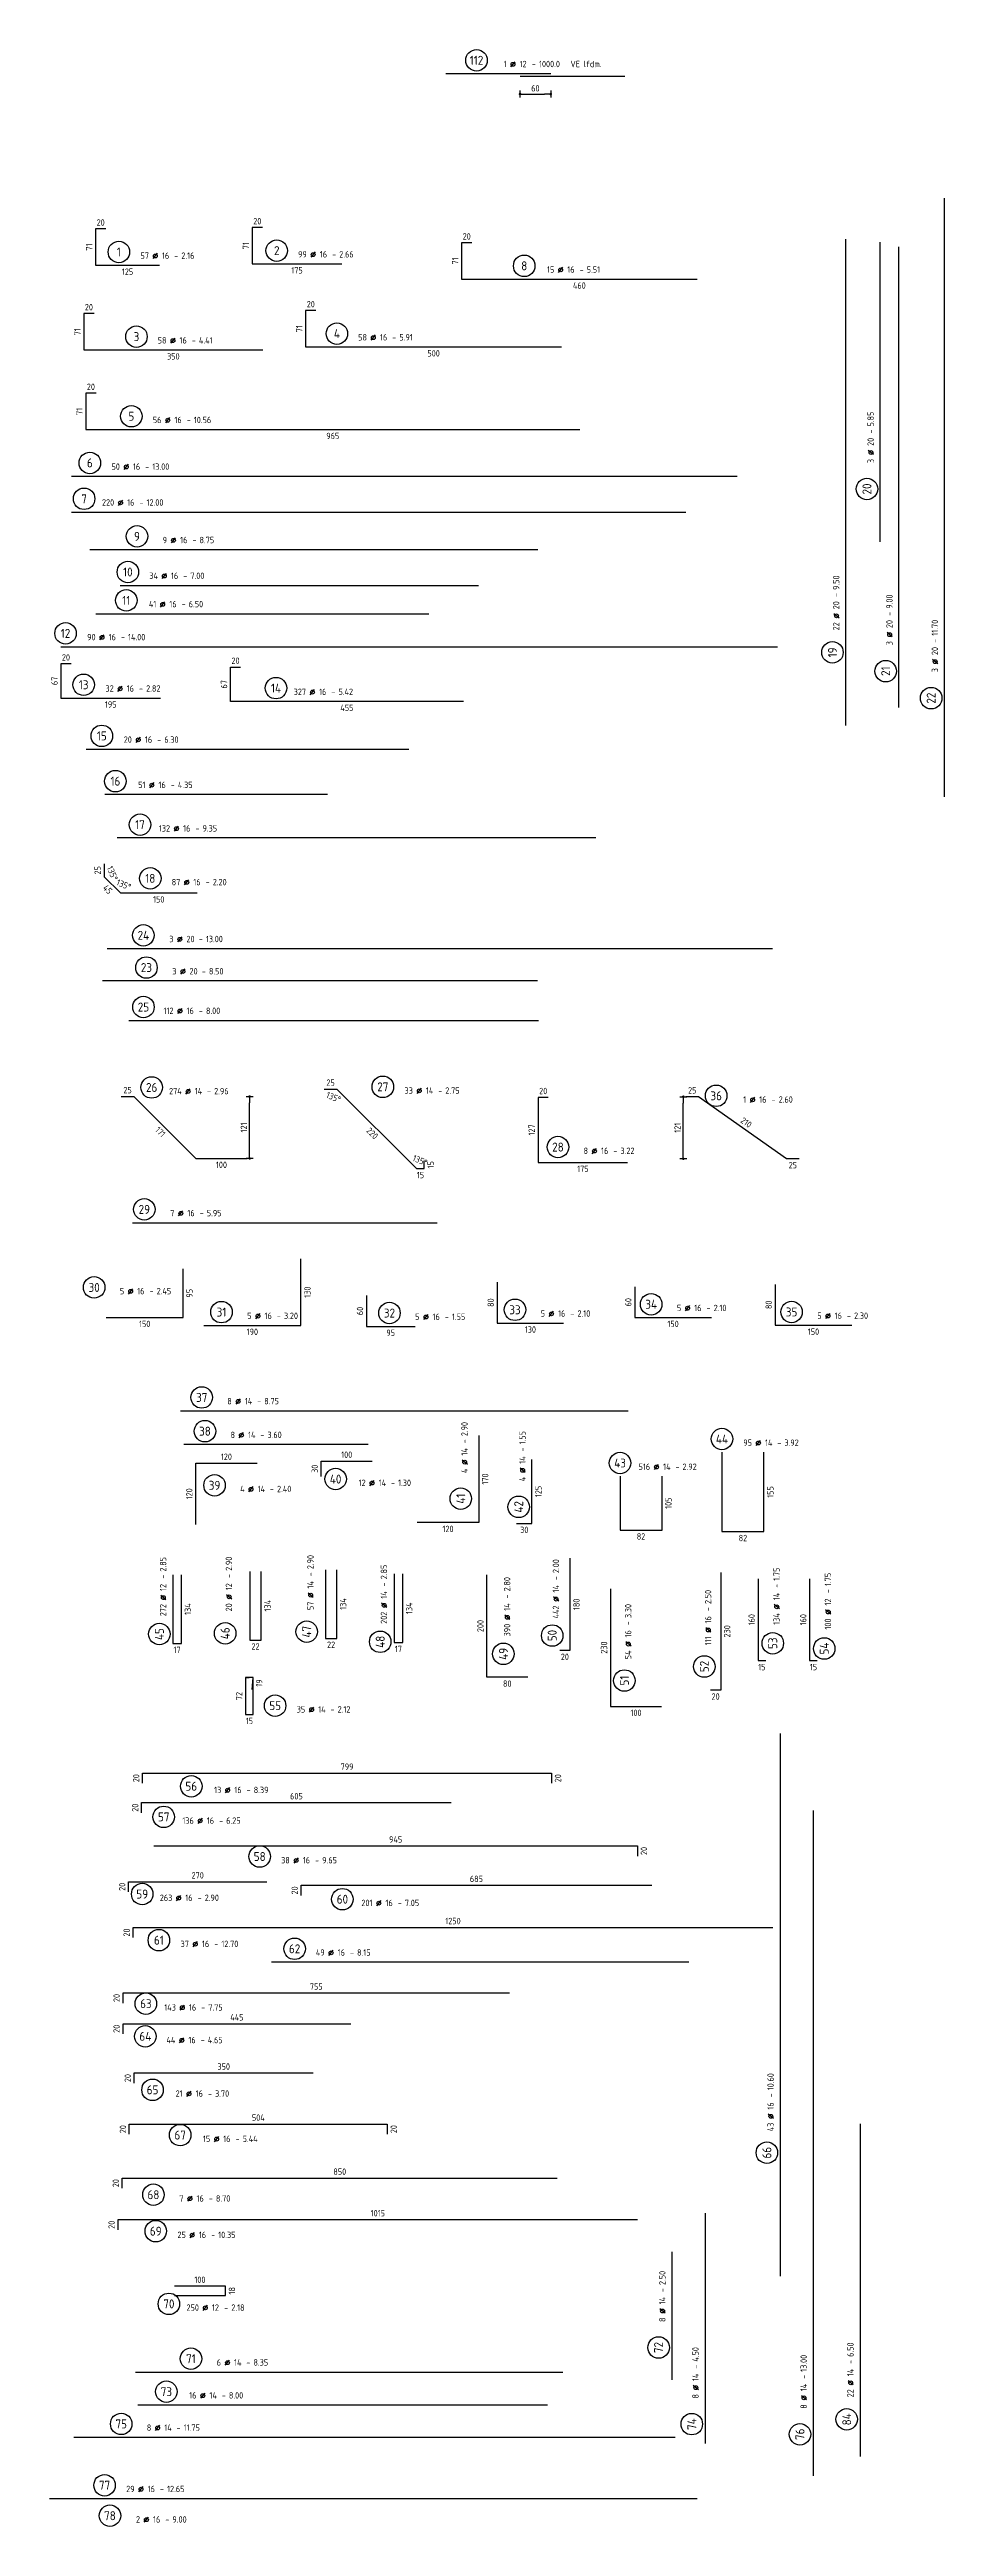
# Model space of a CAD drawing. Extents: x -45 to 98, y -32 to 51.
# Drawn here: x 80.96 to 98.44, y -0.15 to 48.24 of the extents above; entities that cross this region are included whole.
import ezdxf
from ezdxf.enums import TextEntityAlignment as Align

# ---------------------------------------------------------------- set-up
doc = ezdxf.new("R2010")
doc.units = 0
doc.header["$LTSCALE"] = 0.5
doc.linetypes.add('AUSGEZOGEN', pattern=[1000.01, 1000, 0.01])
doc.layers.add('MASSE', color=7, linetype='Continuous')
doc.layers.add('RND', color=7, linetype='Continuous')
doc.styles.add('txt', font='isocp.shx')
doc.dimstyles.new('DOT_I', dxfattribs={"dimscale": 0.5, "dimtxt": 0.25, "dimasz": 0.25, "dimexe": 0.1, "dimexo": 0.3, "dimgap": 0.1, "dimtad": 1, "dimdec": 3, "dimzin": 3, "dimtxsty": 'txt', "dimblk": 'DOT', "dimblk1": 'DOT', "dimblk2": 'DOT', "dimsah": 1, "dimcen": 0.1, "dimse1": 1, "dimse2": 1, "dimazin": 0, "dimtfac": 1, "dimtdec": 4, "dimtix": 1, "dimtmove": 2, "dimatfit": 3, "dimfxl": 0, "dimtvp": 1, "dimtolj": 1, "dimtzin": 0, "dimarcsym": 0})

# ---------------------------------------------------------------- blocks, each defined once
blk = doc.blocks.new('RND_AUSZ')
at = {"layer": 'RND', "color": 7, "linetype": 'Continuous'}
blk.add_line((1.341, 0.262), (1.509, 0.466), dxfattribs=at)
at = {"layer": 'RND', "color": 1, "linetype": 'Continuous'}
blk.add_circle((0, 0.52), 0.42, dxfattribs=at)
at = {"layer": 'RND', "color": 7, "linetype": 'Continuous'}
blk.add_circle((1.425, 0.364), 0.075, dxfattribs=at)
at = {"layer": 'RND', "color": 7, "linetype": 'Continuous', "style": 'txt'}
blk.add_text('-', height=0.25, dxfattribs=at).set_placement((2.163, 0.25))
for tag, p in [('WIEOFT', (-0.536, 0.25)), ('STK', (1.174, 0.25))]:
    blk.add_attdef(tag, text='', height=0.25, dxfattribs=at).set_placement(p, align=Align.RIGHT)
at = {"layer": 'RND', "color": 1, "linetype": 'Continuous', "style": 'txt'}
blk.add_attdef('POS', text='', height=0.35, dxfattribs=at).set_placement((0, 0.52), align=Align.MIDDLE)
at = {"layer": 'RND', "color": 7, "linetype": 'Continuous', "style": 'txt'}
for tag, p in [('DS', (1.683, 0.25)), ('LANG', (2.441, 0.25)), ('TEXT', (3.669, 0.25))]:
    blk.add_attdef(tag, p, '', height=0.25, dxfattribs=at)
blk = doc.blocks.new('*D23')
at = {"layer": 'Defpoints', "color": 0, "linetype": 'AUSGEZOGEN', "transparency": 16777216}
for p in [(82.021, 32.208), (82.021, 32.083), (82.121, 32.083), (82.18, 31.924)]:
    blk.add_point(p, dxfattribs=at)
at = {"layer": 'RND', "color": 0, "linetype": 'AUSGEZOGEN', "transparency": 16777216, "insert": (82.183, 32.15), "char_height": 0.125, "attachment_point": 5, "rotation": 292.5, "style": 'txt'}
blk.add_mtext('\\A1;135°', dxfattribs=at)
blk = doc.blocks.new('DOT')
at = {"layer": 'MASSE', "color": 7, "linetype": 'Continuous'}
for p, q in [((0, 0), (-1, 0)), ((0, 0.54), (0, -0.54))]:
    blk.add_line(p, q, dxfattribs=at)
at = {"layer": 'MASSE', "color": 7, "linetype": 'Continuous', "const_width": 0.2}
blk.add_lwpolyline([(-0.1, 0, 1), (0.1, 0, 1)], format="xyb", close=True, dxfattribs=at)
blk = doc.blocks.new('*D24')
at = {"layer": 'Defpoints', "color": 0, "linetype": 'AUSGEZOGEN', "transparency": 16777216}
for p in [(82.18, 31.924), (82.339, 31.765), (82.41, 31.836), (83.089, 31.765)]:
    blk.add_point(p, dxfattribs=at)
at = {"layer": 'RND', "color": 0, "linetype": 'AUSGEZOGEN', "transparency": 16777216, "insert": (82.406, 31.927), "char_height": 0.125, "attachment_point": 5, "rotation": 337.5, "style": 'txt'}
blk.add_mtext('\\A1;135°', dxfattribs=at)
blk = doc.blocks.new('*D25')
at = {"layer": 'Defpoints', "color": 0, "linetype": 'AUSGEZOGEN', "transparency": 16777216}
for p in [(84.864, 27.789), (84.864, 27.789), (84.864, 26.579)]:
    blk.add_point(p, dxfattribs=at)
at = {"layer": 'RND', "color": 0, "linetype": 'AUSGEZOGEN', "lineweight": -2, "transparency": 16777216}
blk.add_line((84.864, 26.704), (84.864, 27.664), dxfattribs=at)
at = {"layer": 'RND', "color": 0, "linetype": 'AUSGEZOGEN', "lineweight": -2, "transparency": 16777216, "xscale": 0.125, "yscale": 0.125, "zscale": 0.125}
for p, rotation in [((84.864, 27.789), 90), ((84.864, 26.579), 270)]:
    blk.add_blockref('DOT', p, dxfattribs=dict(at, rotation=rotation))
at = {"layer": 'RND', "color": 0, "linetype": 'AUSGEZOGEN', "transparency": 16777216, "insert": (84.752, 27.184), "char_height": 0.125, "attachment_point": 5, "rotation": 90, "style": 'txt'}
blk.add_mtext('\\A1;121', dxfattribs=at)
blk = doc.blocks.new('*D26')
at = {"layer": 'Defpoints', "color": 0, "linetype": 'AUSGEZOGEN', "transparency": 16777216}
for p in [(86.446, 27.935), (86.5, 27.865), (86.571, 27.935), (87.349, 27.158)]:
    blk.add_point(p, dxfattribs=at)
at = {"layer": 'RND', "color": 0, "linetype": 'AUSGEZOGEN', "transparency": 16777216, "insert": (86.504, 27.774), "char_height": 0.125, "attachment_point": 5, "rotation": 337.5, "style": 'txt'}
blk.add_mtext('\\A1;135°', dxfattribs=at)
blk = doc.blocks.new('*D27')
at = {"layer": 'Defpoints', "color": 0, "linetype": 'AUSGEZOGEN', "transparency": 16777216}
for p in [(87.349, 27.158), (88.127, 26.38), (88.197, 26.45), (88.202, 26.38)]:
    blk.add_point(p, dxfattribs=at)
at = {"layer": 'RND', "color": 0, "linetype": 'AUSGEZOGEN', "transparency": 16777216, "insert": (88.193, 26.541), "char_height": 0.125, "attachment_point": 5, "rotation": 337.5, "style": 'txt'}
blk.add_mtext('\\A1;135°', dxfattribs=at)
blk = doc.blocks.new('*D28')
at = {"layer": 'Defpoints', "color": 0, "linetype": 'AUSGEZOGEN', "transparency": 16777216}
for p in [(93.336, 27.785), (93.336, 27.785), (93.336, 26.572)]:
    blk.add_point(p, dxfattribs=at)
at = {"layer": 'RND', "color": 0, "linetype": 'AUSGEZOGEN', "lineweight": -2, "transparency": 16777216}
blk.add_line((93.336, 26.697), (93.336, 27.66), dxfattribs=at)
at = {"layer": 'RND', "color": 0, "linetype": 'AUSGEZOGEN', "lineweight": -2, "transparency": 16777216, "xscale": 0.125, "yscale": 0.125, "zscale": 0.125}
for p, rotation in [((93.336, 27.785), 90), ((93.336, 26.572), 270)]:
    blk.add_blockref('DOT', p, dxfattribs=dict(at, rotation=rotation))
at = {"layer": 'RND', "color": 0, "linetype": 'AUSGEZOGEN', "transparency": 16777216, "insert": (93.224, 27.179), "char_height": 0.125, "attachment_point": 5, "rotation": 90, "style": 'txt'}
blk.add_mtext('\\A1;121', dxfattribs=at)
blk = doc.blocks.new('*D44')
at = {"layer": 'Defpoints', "color": 0, "linetype": 'AUSGEZOGEN', "transparency": 16777216}
for p in [(90.147, 47.722), (90.747, 47.722), (90.747, 47.372)]:
    blk.add_point(p, dxfattribs=at)
at = {"layer": 'RND', "color": 0, "linetype": 'AUSGEZOGEN', "lineweight": -2, "transparency": 16777216}
blk.add_line((90.272, 47.372), (90.622, 47.372), dxfattribs=at)
at = {"layer": 'RND', "color": 0, "linetype": 'AUSGEZOGEN', "lineweight": -2, "transparency": 16777216, "xscale": 0.125, "yscale": 0.125, "zscale": 0.125, "rotation": 180}
blk.add_blockref('DOT', (90.147, 47.372), dxfattribs=at)
at = {"layer": 'RND', "color": 0, "linetype": 'AUSGEZOGEN', "lineweight": -2, "transparency": 16777216, "xscale": 0.125, "yscale": 0.125, "zscale": 0.125}
blk.add_blockref('DOT', (90.747, 47.372), dxfattribs=at)
at = {"layer": 'RND', "color": 0, "linetype": 'AUSGEZOGEN', "transparency": 16777216, "insert": (90.447, 47.485), "char_height": 0.125, "attachment_point": 5, "style": 'txt'}
blk.add_mtext('\\A1;60', dxfattribs=at)

msp = doc.modelspace()

# ---------------------------------------------------------------- linework, layer by layer
at = {"layer": 'RND', "color": 1, "linetype": 'AUSGEZOGEN'}
for points in [[(88.6972, 47.772), (90.7472, 47.772)], [(90.1472, 47.722), (92.1972, 47.722)], [(98.4382, 33.6416), (98.4382, 45.3416)], [(82.0549, 44.7378), (81.8549, 44.7378), (81.8549, 44.0278), (83.1049, 44.0278)], [(85.1153, 44.764), (84.9153, 44.764), (84.9153, 44.054), (86.6653, 44.054)], [(96.5103, 35.0354), (96.5103, 44.5354)], [(89.2057, 44.4663), (89.0057, 44.4663), (89.0057, 43.7563), (93.6057, 43.7563)], [(97.1836, 38.6273), (97.1836, 44.4773)], [(97.55, 35.3869), (97.55, 44.3869)], [(81.8248, 43.0835), (81.6248, 43.0835), (81.6248, 42.3735), (85.1248, 42.3735)], [(86.1593, 43.1426), (85.9593, 43.1426), (85.9593, 42.4326), (90.9593, 42.4326)], [(81.8638, 41.5281), (81.6638, 41.5281), (81.6638, 40.8181), (91.3138, 40.8181)], [(81.3878, 39.9063), (94.3878, 39.9063)], [(81.3878, 39.2057), (93.3878, 39.2057)], [(81.7421, 38.4726), (90.4921, 38.4726)], [(82.3333, 37.7749), (89.3333, 37.7749)], [(81.8625, 37.2205), (88.3625, 37.2205)], [(81.1743, 36.5761), (95.1743, 36.5761)], [(81.3768, 36.2427), (81.1768, 36.2427), (81.1768, 35.5727), (83.1268, 35.5727)], [(89.0394, 35.5072), (84.4894, 35.5072), (84.4894, 36.1772), (84.6894, 36.1772)], [(81.6719, 34.5738), (87.9719, 34.5738)], [(86.383, 33.6889), (82.033, 33.6889)], [(91.63, 32.8396), (82.28, 32.8396)], [(82.0211, 32.3332), (82.0211, 32.0832), (82.3393, 31.765), (83.8393, 31.765)], [(82.0816, 30.6781), (95.0816, 30.6781)], [(90.4914, 30.0484), (81.9914, 30.0484)], [(82.505, 29.2765), (90.505, 29.2765)], [(82.355, 27.7886), (82.605, 27.7886), (83.8142, 26.5795), (84.8142, 26.5795)], [(86.3209, 27.9354), (86.5709, 27.9354), (88.1265, 26.3797), (88.2765, 26.3797), (88.2765, 26.5297)], [(90.6994, 27.7718), (90.4994, 27.7718), (90.4994, 26.5018), (92.2494, 26.5018)], [(95.6008, 26.5725), (95.3508, 26.5725), (93.6362, 27.7849), (93.3862, 27.7849)], [(82.577, 25.3241), (88.527, 25.3241)], [(82.0645, 23.4706), (83.5645, 23.4706), (83.5645, 24.4206)], [(83.968, 23.3171), (85.868, 23.3171), (85.868, 24.6171)], [(87.1453, 23.8988), (87.1453, 23.2988), (88.0953, 23.2988)], [(89.699, 24.1623), (89.699, 23.3623), (90.999, 23.3623)], [(92.3864, 24.0704), (92.3864, 23.4704), (93.8864, 23.4704)], [(95.1295, 24.1195), (95.1295, 23.3195), (96.6295, 23.3195)], [(83.5125, 21.65), (92.2625, 21.65)], [(87.1784, 20.9906), (83.5784, 20.9906)], [(89.3403, 21.1664), (89.3403, 19.4664), (88.1403, 19.4664)], [(94.0915, 20.8387), (94.0915, 19.2887), (94.9115, 19.2887), (94.9115, 20.8387)], [(83.8109, 19.4269), (83.8109, 20.6269), (85.0109, 20.6269)], [(86.2614, 20.3662), (86.2614, 20.6662), (87.2614, 20.6662)], [(90.0805, 19.4475), (90.3805, 19.4475), (90.3805, 20.6975)], [(92.1007, 20.3689), (92.1007, 19.3189), (92.9207, 19.3189), (92.9207, 20.3689)], [(83.3616, 18.444), (83.3616, 17.104), (83.5316, 17.104), (83.5316, 18.444)], [(84.8702, 18.5114), (84.8702, 17.1714), (85.0902, 17.1714), (85.0902, 18.5114)], [(86.3462, 18.5437), (86.3462, 17.2037), (86.5662, 17.2037), (86.5662, 18.5437)], [(87.686, 18.4613), (87.686, 17.1213), (87.856, 17.1213), (87.856, 18.4613)], [(90.2977, 16.4443), (89.4977, 16.4443), (89.4977, 18.4443)], [(91.123, 18.7679), (91.123, 16.9679), (90.923, 16.9679)], [(94.0674, 18.4915), (94.0674, 16.1915), (93.8674, 16.1915)], [(91.9129, 18.1734), (91.9129, 15.8734), (92.9129, 15.8734)], [(94.7962, 18.3678), (94.7962, 16.7678), (94.9462, 16.7678)], [(95.8041, 18.3678), (95.8041, 16.7678), (95.9541, 16.7678)], [(84.9151, 16.2067), (84.9351, 16.4359), (84.7851, 16.4359), (84.7851, 15.7159), (84.9351, 15.7159), (84.9351, 16.4359), (84.7857, 16.4228)], [(95.2291, 15.3468), (95.2291, 4.7468)], [(82.7731, 14.3718), (82.7731, 14.5718), (90.7631, 14.5718), (90.7631, 14.3718)], [(82.7543, 13.7953), (82.7543, 13.9953), (88.8043, 13.9953)], [(95.8752, 13.8421), (95.8752, 0.8421)], [(82.9923, 13.1505), (92.4423, 13.1505), (92.4423, 12.9505)], [(82.5001, 12.2495), (82.5001, 12.4495), (85.2001, 12.4495)], [(85.8701, 12.1797), (85.8701, 12.3797), (92.7201, 12.3797)], [(82.5874, 11.3568), (82.5874, 11.5568), (95.0874, 11.5568)], [(93.4438, 10.8789), (85.2938, 10.8789)], [(82.3914, 10.078), (82.3914, 10.278), (89.9414, 10.278)], [(82.3914, 9.4757), (82.3914, 9.6757), (86.8414, 9.6757)], [(82.6085, 8.5135), (82.6085, 8.7135), (86.1085, 8.7135)], [(82.5142, 7.5157), (82.5142, 7.7157), (87.5542, 7.7157), (87.5542, 7.5157)], [(96.7887, 7.7211), (96.7887, 1.2211)], [(82.3754, 6.4606), (82.3754, 6.6606), (90.8754, 6.6606)], [(82.2935, 5.6483), (82.2935, 5.8483), (92.4435, 5.8483)], [(93.762, 5.9742), (93.762, 1.4742)], [(93.1137, 5.2199), (93.1137, 2.7199)], [(83.3942, 4.3683), (84.3942, 4.3683), (84.3942, 4.5483), (83.3942, 4.5483)], [(82.6336, 2.8709), (90.9836, 2.8709)], [(82.6821, 2.2273), (90.6821, 2.2273)], [(81.4289, 1.5972), (93.1789, 1.5972)], [(80.956, 0.3989), (93.606, 0.3989)]]:
    msp.add_lwpolyline(points, dxfattribs=at)

# ---------------------------------------------------------------- block references
at = {"layer": 'RND', "color": 7, "linetype": 'AUSGEZOGEN', "xscale": 0.5, "yscale": 0.5, "zscale": 0.5}
for p, values in [((89.2972, 47.772), {'POS': '112', 'STK': '1', 'DS': '12', 'LANG': '1000.0', 'TEXT': 'VE lfdm.'}), ((85.3944, 44.054), {'POS': '2', 'STK': '99', 'DS': '16', 'LANG': '2.66'}), ((82.6538, 42.3735), {'POS': '3', 'STK': '58', 'DS': '16', 'LANG': '4.41'}), ((86.5697, 42.4326), {'POS': '4', 'STK': '58', 'DS': '16', 'LANG': '5.91'}), ((82.5541, 40.8181), {'POS': '5', 'STK': '56', 'DS': '16', 'LANG': '10.56'}), ((81.7433, 39.9063), {'POS': '6', 'STK': '50', 'DS': '16', 'LANG': '13.00'}), ((81.6311, 39.2057), {'POS': '7', 'STK': '220', 'DS': '16', 'LANG': '12.00'}), ((82.6648, 38.4726), {'POS': '9', 'STK': '9', 'DS': '16', 'LANG': '8.75'}), ((81.9771, 34.5738), {'POS': '15', 'STK': '20', 'DS': '16', 'LANG': '6.30'}), ((82.7235, 32.8396), {'POS': '17', 'STK': '132', 'DS': '16', 'LANG': '9.35'}), ((82.9239, 31.7903), {'POS': '18', 'STK': '87', 'DS': '16', 'LANG': '2.20'}), ((82.8487, 30.0484), {'POS': '23', 'STK': '3', 'DS': '20', 'LANG': '8.50'}), ((81.8272, 23.7995), {'POS': '30', 'STK': '5', 'DS': '16', 'LANG': '2.45'}), ((95.4517, 23.3195), {'POS': '35', 'STK': '5', 'DS': '16', 'LANG': '2.30'}), ((83.929, 21.65), {'POS': '37', 'STK': '8', 'DS': '14', 'LANG': '8.75'}), ((83.9921, 20.9906), {'POS': '38', 'STK': '8', 'DS': '14', 'LANG': '3.60'}), ((94.0915, 20.8387), {'POS': '44', 'STK': '95', 'DS': '14', 'LANG': '3.92'}), ((92.1007, 20.3689), {'POS': '43', 'STK': '516', 'DS': '14', 'LANG': '2.92'}), ((86.5442, 20.0554), {'POS': '40', 'STK': '12', 'DS': '14', 'LANG': '1.30'}), ((85.3629, 15.6284), {'POS': '55', 'STK': '35', 'DS': '14', 'LANG': '2.12'}), ((82.827, 9.1688), {'POS': '64', 'STK': '44', 'DS': '16', 'LANG': '4.65'}), ((83.0308, 5.3628), {'POS': '69', 'STK': '25', 'DS': '16', 'LANG': '10.35'}), ((83.2872, 3.9422), {'POS': '70', 'STK': '250', 'DS': '12', 'LANG': '2.18'})]:
    msp.add_blockref('RND_AUSZ', p, dxfattribs=at).add_auto_attribs(values)
at = {"layer": 'RND', "color": 1, "linetype": 'AUSGEZOGEN', "xscale": 0.5, "yscale": 0.5, "zscale": 0.5}
for p, values in [((82.3107, 44.0278), {'POS': '1', 'STK': '57', 'DS': '16', 'LANG': '2.16'}), ((90.229, 43.7563), {'POS': '8', 'STK': '15', 'DS': '16', 'LANG': '5.51'}), ((82.4867, 37.7749), {'POS': '10', 'STK': '34', 'DS': '16', 'LANG': '7.00'}), ((82.4548, 37.2205), {'POS': '11', 'STK': '41', 'DS': '16', 'LANG': '6.50'}), ((81.2688, 36.5761), {'POS': '12', 'STK': '90', 'DS': '16', 'LANG': '14.00'}), ((81.6222, 35.5727), {'POS': '13', 'STK': '32', 'DS': '16', 'LANG': '2.82'}), ((85.38, 35.5072), {'POS': '14', 'STK': '327', 'DS': '16', 'LANG': '5.42'}), ((82.2427, 33.6889), {'POS': '16', 'STK': '51', 'DS': '16', 'LANG': '4.35'}), ((82.7907, 29.2765), {'POS': '25', 'STK': '112', 'DS': '16', 'LANG': '8.00'}), ((87.4667, 27.7178), {'POS': '27', 'STK': '33', 'DS': '14', 'LANG': '2.75'}), ((93.9788, 27.5427), {'POS': '36', 'STK': '1', 'DS': '16', 'LANG': '2.60'}), ((90.8881, 26.5411), {'POS': '28', 'STK': '8', 'DS': '16', 'LANG': '3.22'}), ((82.8075, 25.3241), {'POS': '29', 'STK': '7', 'DS': '16', 'LANG': '5.95'}), ((84.315, 23.3171), {'POS': '31', 'STK': '5', 'DS': '16', 'LANG': '3.20'}), ((87.5961, 23.2988), {'POS': '32', 'STK': '5', 'DS': '16', 'LANG': '1.55'}), ((83.7243, 14.0543), {'POS': '56', 'STK': '13', 'DS': '16', 'LANG': '8.39'}), ((83.1865, 13.4557), {'POS': '57', 'STK': '136', 'DS': '16', 'LANG': '6.25'}), ((85.0617, 12.682), {'POS': '58', 'STK': '38', 'DS': '16', 'LANG': '9.65'}), ((82.7666, 11.9481), {'POS': '59', 'STK': '263', 'DS': '16', 'LANG': '2.90'}), ((86.677, 11.8475), {'POS': '60', 'STK': '201', 'DS': '16', 'LANG': '7.05'}), ((83.0917, 11.0473), {'POS': '61', 'STK': '37', 'DS': '16', 'LANG': '12.70'}), ((85.7437, 10.8789), {'POS': '62', 'STK': '49', 'DS': '16', 'LANG': '8.15'}), ((82.8372, 9.8067), {'POS': '63', 'STK': '143', 'DS': '16', 'LANG': '7.75'}), ((82.9686, 8.1234), {'POS': '65', 'STK': '21', 'DS': '16', 'LANG': '3.70'}), ((83.5079, 7.2396), {'POS': '67', 'STK': '15', 'DS': '16', 'LANG': '5.44'}), ((82.9854, 6.0751), {'POS': '68', 'STK': '7', 'DS': '16', 'LANG': '8.70'}), ((83.7188, 2.8709), {'POS': '71', 'STK': '6', 'DS': '14', 'LANG': '8.35'}), ((82.0311, 0.3989), {'POS': '77', 'STK': '29', 'DS': '16', 'LANG': '12.65'}), ((82.1361, -0.1961), {'POS': '78', 'STK': '2', 'DS': '16', 'LANG': '9.00'})]:
    msp.add_blockref('RND_AUSZ', p, dxfattribs=at).add_auto_attribs(values)
at = {"layer": 'RND', "color": 1, "linetype": 'AUSGEZOGEN', "xscale": 0.5, "yscale": 0.5, "zscale": 0.5, "rotation": 90}
for p, values in [((97.1836, 39.6573), {'POS': '20', 'STK': '3', 'DS': '20', 'LANG': '5.85'}), ((97.55, 36.0979), {'POS': '21', 'STK': '3', 'DS': '20', 'LANG': '9.00'}), ((90.0819, 16.9012), {'POS': '49', 'STK': '390', 'DS': '14', 'LANG': '2.80'}), ((92.4461, 16.379), {'POS': '51', 'STK': '54', 'DS': '16', 'LANG': '3.30'}), ((95.2291, 7.1547), {'POS': '66', 'STK': '43', 'DS': '16', 'LANG': '10.60'})]:
    msp.add_blockref('RND_AUSZ', p, dxfattribs=at).add_auto_attribs(values)
at = {"layer": 'RND', "color": 7, "linetype": 'AUSGEZOGEN', "xscale": 0.5, "yscale": 0.5, "zscale": 0.5, "rotation": 90}
for p, values in [((96.5103, 36.4654), {'POS': '19', 'STK': '22', 'DS': '20', 'LANG': '9.50'}), ((83.3616, 17.2873), {'POS': '45', 'STK': '272', 'DS': '12', 'LANG': '2.85'}), ((84.6471, 17.3015), {'POS': '46', 'STK': '20', 'DS': '12', 'LANG': '2.90'}), ((86.2399, 17.3341), {'POS': '47', 'STK': '57', 'DS': '14', 'LANG': '2.90'}), ((87.6756, 17.1368), {'POS': '48', 'STK': '202', 'DS': '14', 'LANG': '2.85'}), ((91.0356, 17.2582), {'POS': '50', 'STK': '442', 'DS': '14', 'LANG': '2.00'}), ((96.3497, 17.0048), {'POS': '54', 'STK': '100', 'DS': '12', 'LANG': '1.75'}), ((94.0075, 16.6536), {'POS': '52', 'STK': '111', 'DS': '16', 'LANG': '2.50'})]:
    msp.add_blockref('RND_AUSZ', p, dxfattribs=at).add_auto_attribs(values)
at = {"layer": 'RND', "color": 102, "linetype": 'AUSGEZOGEN', "xscale": 0.5, "yscale": 0.5, "zscale": 0.5, "rotation": 90}
for p, values in [((98.4382, 35.5711), {'POS': '22', 'STK': '3', 'DS': '20', 'LANG': '11.70'}), ((89.249, 19.9325), {'POS': '41', 'STK': '4', 'DS': '14', 'LANG': '2.90'}), ((90.3805, 19.7725), {'POS': '42', 'STK': '4', 'DS': '14', 'LANG': '1.55'}), ((95.3441, 17.1078), {'POS': '53', 'STK': '134', 'DS': '14', 'LANG': '1.75'}), ((93.1137, 3.3499), {'POS': '72', 'STK': '8', 'DS': '14', 'LANG': '2.50'}), ((96.7887, 1.9471), {'POS': '84', 'STK': '22', 'DS': '14', 'LANG': '6.50'}), ((93.762, 1.8531), {'POS': '74', 'STK': '8', 'DS': '14', 'LANG': '4.50'}), ((95.8752, 1.6544), {'POS': '76', 'STK': '8', 'DS': '14', 'LANG': '13.00'})]:
    msp.add_blockref('RND_AUSZ', p, dxfattribs=at).add_auto_attribs(values)
at = {"layer": 'RND', "color": 102, "linetype": 'AUSGEZOGEN', "xscale": 0.5, "yscale": 0.5, "zscale": 0.5}
for p, values in [((82.7895, 30.6781), {'POS': '24', 'STK': '3', 'DS': '20', 'LANG': '13.00'}), ((90.0488, 23.3623), {'POS': '33', 'STK': '5', 'DS': '16', 'LANG': '2.10'}), ((92.7086, 23.4704), {'POS': '34', 'STK': '5', 'DS': '16', 'LANG': '2.10'}), ((84.1798, 19.934), {'POS': '39', 'STK': '4', 'DS': '14', 'LANG': '2.40'}), ((83.2386, 2.2273), {'POS': '73', 'STK': '16', 'DS': '14', 'LANG': '8.00'}), ((82.3562, 1.5972), {'POS': '75', 'STK': '8', 'DS': '14', 'LANG': '11.75'})]:
    msp.add_blockref('RND_AUSZ', p, dxfattribs=at).add_auto_attribs(values)
at = {"layer": 'RND', "color": 191, "linetype": 'AUSGEZOGEN', "xscale": 0.5, "yscale": 0.5, "zscale": 0.5}
msp.add_blockref('RND_AUSZ', (82.9509, 27.7061), dxfattribs=at).add_auto_attribs({'POS': '26', 'STK': '274', 'DS': '14', 'LANG': '2.96'})

# ---------------------------------------------------------------- texts
at = {"layer": 'RND', "color": 7, "linetype": 'AUSGEZOGEN', "style": 'txt'}
for s, p in [('20', (81.9549, 44.8628)), ('20', (85.0153, 44.889)), ('20', (89.1057, 44.5913)), ('125', (82.4799, 43.9028)), ('175', (85.7903, 43.929)), ('460', (91.3057, 43.6313)), ('20', (81.7248, 43.2085)), ('20', (86.0593, 43.2676)), ('350', (83.3748, 42.2485)), ('500', (88.4593, 42.3076)), ('20', (81.7638, 41.6531)), ('965', (86.4888, 40.6931)), ('20', (81.2768, 36.3677)), ('20', (84.5894, 36.3022)), ('195', (82.1518, 35.4477)), ('455', (86.7644, 35.3822)), ('150', (83.0893, 31.64)), ('25', (86.4459, 28.0604)), ('25', (82.48, 27.9136)), ('20', (90.5994, 27.8968)), ('25', (93.5112, 27.9099)), ('100', (84.3142, 26.4545)), ('15', (88.2015, 26.2547)), ('175', (91.3744, 26.3768)), ('25', (95.4758, 26.4475)), ('190', (84.918, 23.1921)), ('95', (87.6203, 23.1738)), ('130', (90.349, 23.2373)), ('150', (93.1364, 23.3454)), ('150', (95.8795, 23.1945)), ('120', (84.4109, 20.7519)), ('100', (86.7614, 20.7912)), ('120', (88.7403, 19.3414)), ('30', (90.2305, 19.3225)), ('82', (92.5107, 19.1939)), ('82', (94.5015, 19.1637)), ('17', (83.4466, 16.979)), ('22', (84.9802, 17.0464)), ('22', (86.4562, 17.0787)), ('17', (87.771, 16.9963)), ('20', (91.023, 16.8429)), ('15', (94.8712, 16.6428)), ('15', (95.8791, 16.6428)), ('80', (89.8977, 16.3193)), ('20', (93.9674, 16.0665)), ('15', (84.8601, 15.5909)), ('100', (92.4129, 15.7484)), ('799', (86.7681, 14.6968)), ('605', (85.7793, 14.1203)), ('945', (87.7173, 13.2755)), ('270', (83.8501, 12.5745)), ('685', (89.2951, 12.5047)), ('1250', (88.8374, 11.6818)), ('755', (86.1664, 10.403)), ('445', (84.6164, 9.8007)), ('350', (84.3585, 8.8385)), ('504', (85.0342, 7.8407)), ('850', (86.6254, 6.7856)), ('1015', (87.3685, 5.9733)), ('100', (83.8942, 4.6733))]:
    msp.add_text(s, height=0.125, dxfattribs=at).set_placement(p, align=Align.MIDDLE)
for s, rotation, p in [('71', 90, (81.7299, 44.3828)), ('71', 90, (84.7903, 44.409)), ('71', 90, (88.8807, 44.1113)), ('71', 90, (81.4998, 42.7285)), ('71', 90, (85.8343, 42.7876)), ('71', 90, (81.5388, 41.1731)), ('67', 90, (81.0518, 35.9077)), ('67', 90, (84.3644, 35.8422)), ('25', 90, (81.8961, 32.2082)), ('45', 315, (82.0918, 31.8357)), ('171', 315, (83.1212, 27.0956)), ('220', 315, (87.2603, 27.0692)), ('127', 90, (90.3744, 27.1368)), ('210', 324.73561, (94.5657, 27.2808)), ('15', 90, (88.4015, 26.4547)), ('95', 90, (83.6895, 23.9456)), ('130', 90, (85.993, 23.9671)), ('80', 90, (89.574, 23.7623)), ('60', 90, (92.2614, 23.7704)), ('80', 90, (95.0045, 23.7195)), ('150', 360, (82.8145, 23.3456)), ('60', 90, (87.0203, 23.5988)), ('30', 90, (86.1364, 20.5162)), ('170', 90, (89.4653, 20.3164)), ('120', 90, (83.6859, 20.0269)), ('125', 90, (90.5055, 20.0725)), ('105', 90, (93.0457, 19.8439)), ('155', 90, (95.0365, 20.0637)), ('134', 90, (85.2152, 17.8414)), ('134', 90, (86.6912, 17.8737)), ('180', 90, (91.248, 17.8679)), ('134', 90, (83.6566, 17.774)), ('134', 90, (87.981, 17.7913)), ('200', 90, (89.3727, 17.4443)), ('230', 90, (94.1924, 17.3415)), ('160', 90, (94.6712, 17.5678)), ('160', 90, (95.6791, 17.5678)), ('230', 90, (91.7879, 17.0234)), ('72', 90, (84.6601, 16.0759)), ('19', 84.99986, (85.0514, 16.3303)), ('20', 90, (82.6481, 14.4718)), ('20', 90, (90.8881, 14.4718)), ('20', 90, (82.6293, 13.8953)), ('20', 90, (92.5673, 13.0505)), ('20', 90, (82.3751, 12.3495)), ('20', 90, (85.7451, 12.2797)), ('20', 90, (82.4624, 11.4568)), ('20', 90, (82.2664, 10.178)), ('20', 90, (82.2664, 9.5757)), ('20', 90, (82.4835, 8.6135)), ('20', 90, (82.3892, 7.6157)), ('20', 90, (87.6792, 7.6157)), ('20', 90, (82.2504, 6.5606)), ('20', 90, (82.1685, 5.7483)), ('18', 90, (84.5192, 4.4583))]:
    msp.add_text(s, height=0.125, rotation=rotation, dxfattribs=at).set_placement(p, align=Align.MIDDLE)

# ---------------------------------------------------------------- dimensions: what is measured, and where the dimension line sits
at = {"layer": 'RND', "color": 7, "linetype": 'AUSGEZOGEN'}
dim = msp.add_linear_dim(base=(90.7472, 47.372), p1=(90.1472, 47.722), p2=(90.7472, 47.722), dimstyle='DOT_I', override={"dimdec": 0, "dimlfac": 100}, dxfattribs=at)
dim.commit()
dim.dimension.update_dxf_attribs({"geometry": '*D44', "text_midpoint": (90.4472, 47.4845)})
for base, center, p1, p2, picture, middle in [((82.1211, 32.0832), (82.0211, 32.0832), (82.1802, 31.9241), (82.0211, 32.2082), '*D23', (82.1828, 32.1502)), ((82.41, 31.8357), (82.3393, 31.765), (83.0893, 31.765), (82.1802, 31.9241), '*D24', (82.4063, 31.9267)), ((86.5002, 27.8647), (86.5709, 27.9354), (87.3487, 27.1576), (86.4459, 27.9354), '*D26', (86.5039, 27.7737)), ((88.1972, 26.4505), (88.1265, 26.3797), (88.2015, 26.3797), (87.3487, 27.1576), '*D27', (88.1935, 26.5414))]:
    dim = msp.add_angular_dim_3p(base=base, center=center, p1=p1, p2=p2, dimstyle='DOT_I', override={"dimscale": 0.5, "dimdec": 2, "dimadec": 0}, dxfattribs=at)
    dim.commit()
    dim.dimension.update_dxf_attribs({"geometry": picture, "text_midpoint": middle, "dimtype": 165})
for base, p1, p2, override, picture, middle in [((84.8642, 27.7886), (84.8642, 26.5795), (84.8642, 27.7886), {"dimscale": 0.5, "dimdec": 0, "dimlfac": 100}, '*D25', (84.7517, 27.184)), ((93.3362, 27.7849), (93.3362, 26.5725), (93.3362, 27.7849), {"dimdec": 0, "dimlfac": 100, "dimrnd": 0.0005}, '*D28', (93.2237, 27.1787))]:
    dim = msp.add_linear_dim(base=base, p1=p1, p2=p2, angle=90, dimstyle='DOT_I', override=override, dxfattribs=at)
    dim.commit()
    dim.dimension.update_dxf_attribs({"geometry": picture, "text_midpoint": middle})

doc.saveas('drawing.dxf')
